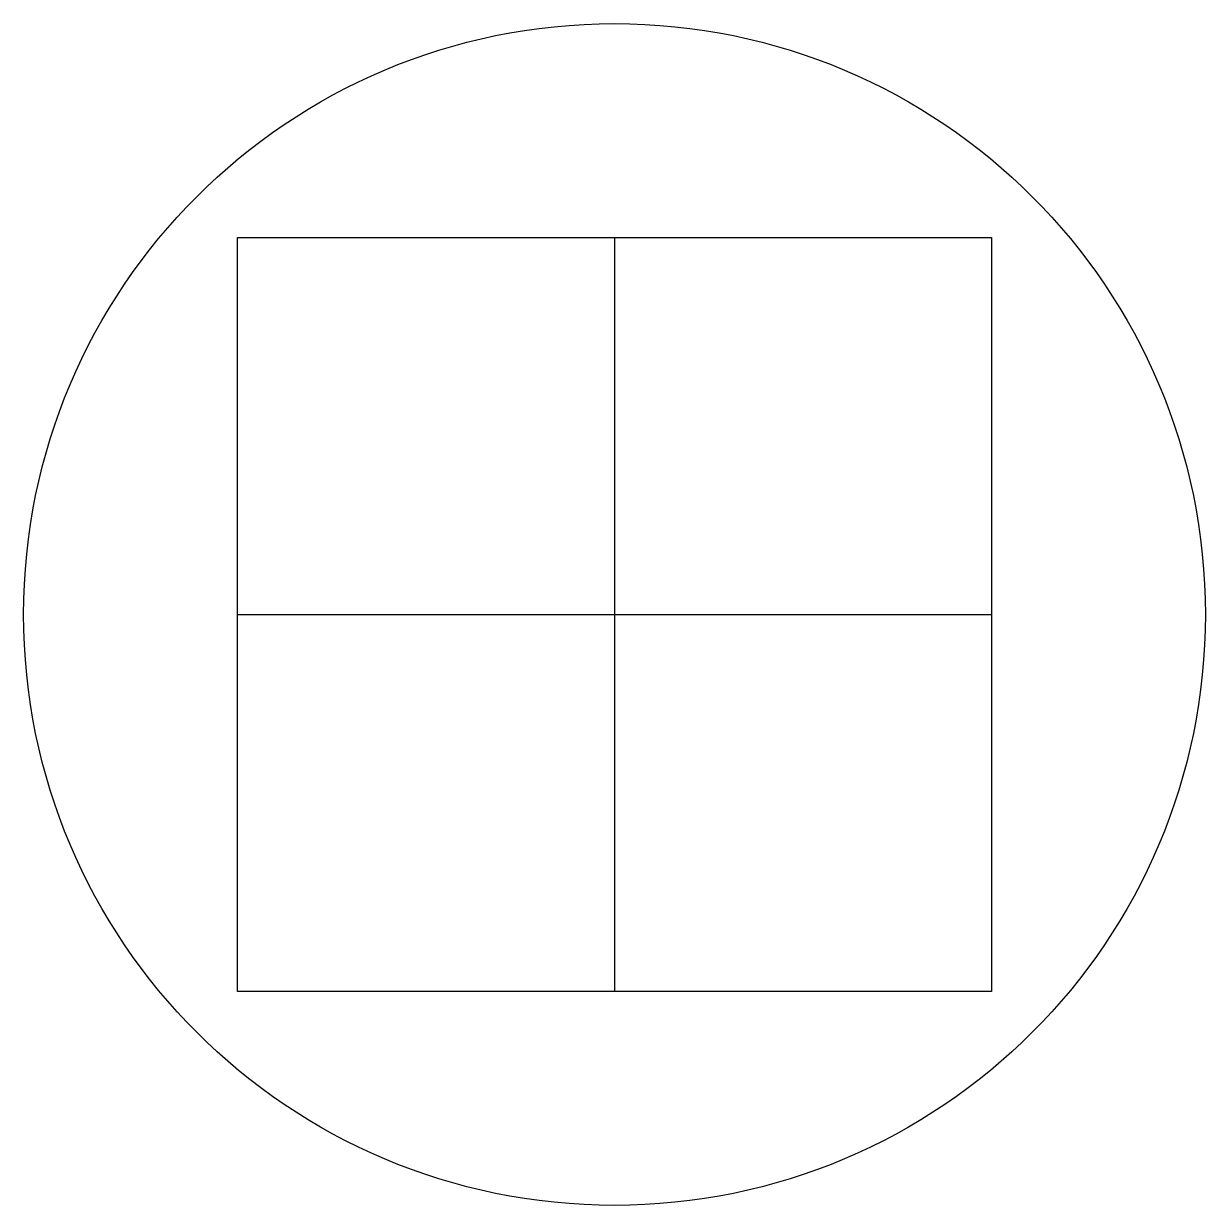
# Model space of a CAD drawing. Extents: x -11.8 to 11.8, y -11.8 to 11.8.
import ezdxf

# ---------------------------------------------------------------- set-up
doc = ezdxf.new("R2010")
doc.units = 0
doc.header["$LTSCALE"] = 25
doc.header["$MEASUREMENT"] = 0
doc.layers.get('0').update_dxf_attribs({"linetype": 'CONTINUOUS'})

msp = doc.modelspace()

# ---------------------------------------------------------------- linework, layer by layer
at = {"color": 0, "linetype": 'ByBlock'}
for p, q in [((-7.5, -7.5), (-7.5, 7.5)), ((-7.5, 7.5), (7.5, 7.5)), ((0, 7.5), (0, -7.5)), ((7.5, 7.5), (7.5, -7.5)), ((-7.5, 0), (7.5, 0)), ((7.5, -7.5), (-7.5, -7.5))]:
    msp.add_line(p, q, dxfattribs=at)
msp.add_circle((0, 0), 11.75, dxfattribs=at)

doc.saveas('drawing.dxf')
